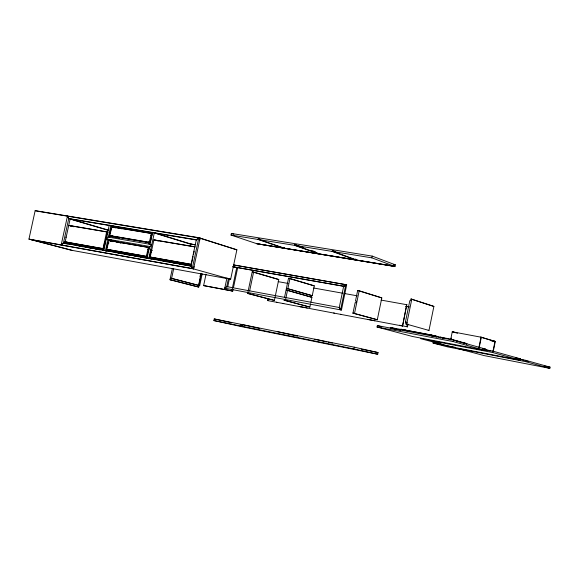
<?xml version="1.0" encoding="UTF-8"?>
<svg xmlns="http://www.w3.org/2000/svg" width="579" height="579" viewBox="0 0 579 579"><rect width="100%" height="100%" fill="white"/><g stroke="black" fill="none" stroke-linecap="round" stroke-linejoin="round"><path stroke-width="0.87" d="M549.804 368.36L525.457 361.607L457.048 348.37L484.153 355.6L549.804 368.36L550.05 367.137L525.71 360.326L519.573 359.139M492.917 351.142L520.615 358.893L520.355 360.196L492.642 352.51L492.917 351.142L485.014 349.622M493.17 351.88L495.284 341.444L481.011 337.152L478.84 347.885M525.457 361.607L525.71 360.326M440.293 338.042L440.467 337.173L451.15 339.207L466.812 343.6L466.645 344.447M450.65 339.728L452.264 331.774L481.315 337.246L479.137 347.965M450.969 340.076L451.323 338.049M485.209 350.447L453.183 341.574L453.487 340.097L377.349 325.601L377.052 327.026L412.414 336.464L485.209 350.447L485.491 349.057L453.487 340.097M390.398 327.461L390.224 328.307L400.451 330.262L400.632 329.408L390.398 327.461L396.333 329.075M400.769 330.095L400.95 329.227L431.623 335.053L436.378 336.377L436.197 337.246M402.55 326.042L406.748 304.677L402.55 326.042L267.744 300.61L268.113 298.865M407.153 322.496L405.438 322.004L409.823 300.631L410.627 300.769L410.996 298.996L433.888 306.421L428.981 330.435L428.199 330.291M428.981 330.435L405.879 323.929L406.241 322.156L405.438 322.004M411.799 299.14L406.682 324.081L405.879 323.929M407.341 323.972L406.791 326.628L407.486 326.824L408.029 324.168M431.623 335.053L431.449 335.936L433.823 336.587M467.492 350.736L447.22 346.807L433.099 343.072L433.244 342.341L441.068 343.854M435.046 336.703L435.22 335.834L404.837 330.059L408.311 331.014M341.444 310.033L224.768 288.19L226.758 286.605L339.236 307.492L340.59 309.794L345.829 284.55L343.673 286.214L339.258 307.492L340.59 309.794L341.444 310.033L346.676 284.817L233.373 264.849M394.994 266.499L256.823 243.723L394.994 266.499L395.341 264.827L372.21 256.106L231.361 233.438L231.021 235.067L256.613 243.65L283.073 247.986L258.082 239.445L258.256 238.62L259.66 238.845L259.486 239.67L284.448 248.21L318.653 253.812L294.501 245.337L294.682 244.497L296.13 244.729L295.956 245.568L320.071 254.043L355.383 259.819L355.557 259.001M352.973 313.116L355.144 302.665L355.911 302.803L356.266 301.073L355.499 300.928L357.663 290.484L359.204 290.759L381.814 297.896L377.305 319.753L352.973 313.116L377.305 319.753M354.514 313.405L359.204 290.759M394.263 266.224L394.248 265.32L394.075 266.159L371.848 257.843L372.21 256.106M377.703 354.239L353.863 348.905L354.225 347.161L242.536 324.638L242.362 325.47L240.965 325.188L241.139 324.356L214.244 318.935L213.897 320.571L241.175 326.57L377.703 354.239L378.051 352.56L354.225 347.161M310.547 303.816L309.866 307.08L285.375 300.472L287.502 290.332L286.779 290.202L287.126 288.523L312.247 295.659L314.288 285.867L289.97 278.521L288.523 278.26L284.484 297.57M287.85 288.653L289.97 278.521M310.887 302.18L311.907 297.28L311.198 297.15L311.538 295.529L287.126 288.523M355.383 259.819L332.143 251.424L332.324 250.569L333.83 250.808L333.649 251.662L356.845 260.065L394.075 266.159M206.059 274.099L203.62 285.599L232.736 291.114L233.098 289.391M233.467 287.669L237.651 267.845L233.214 266.955M247.66 293.423L252.205 271.841L253.609 272.087L278.76 279.534L274.381 300.414L247.66 293.423L274.381 300.414M249.607 291.092L253.609 272.087M268.316 298.916L267.744 300.61M284.448 248.21L284.615 247.414M190.411 246.451L190.961 243.86M28.95 239.113L192.264 268.547L198.821 237.701L196.317 239.778L190.788 265.775L192.264 268.547L230.659 279.23L236.876 249.824L198.821 237.701L35.16 210.64L28.95 239.113L71.716 250.309L230.659 279.23M191.012 266.174L191.396 264.371L149.7 256.938L150.735 252.104L151.257 252.198M191.584 263.496L193.075 256.49M193.444 254.738L194.189 251.235M30.369 239.489L193.545 268.902L194.052 266.492M199.574 240.509L200.081 238.099L37.346 211.183L39.054 211.682M193.538 268.902L200.088 238.107M199.965 276.849L200.32 275.163M202.209 273.831L199.697 285.657L198.17 285.302L199.06 285.534L198.727 287.075L170.624 279.845L170.964 278.253L198.583 285.367L201.094 273.52M198.807 285.425L201.318 273.585M225.723 288.443L224.768 288.19L226.939 277.92M224.768 288.19L226.736 286.605L228.408 278.687M229.356 278.955L227.692 286.858L226.736 286.605M232.736 291.114L231.817 290.875L236.739 267.57M148.622 243.093L148.984 241.4M146.017 258.111L148.318 247.349L108.816 240.48L106.912 249.303L146.914 256.439L147.942 251.612L147.428 251.518M149.013 244.121L151.314 233.373L111.769 226.765L109.872 235.588L149.91 242.449L150.938 237.629L150.417 237.542M148.586 250.027L149.107 247.573L148.318 247.349M150.526 240.958L152.096 233.612L151.314 233.373M147.008 258.509L149.592 246.444M150.048 244.302L152.632 232.251M148.745 258.806L154.369 232.555M195.123 246.857L153.905 239.851L149.845 258.799L151.597 259.11M198.727 287.075L169.973 279.722L172.361 268.518M198.583 285.367L171.616 278.369L173.664 268.757M102.664 250.338L102.932 249.079L65.058 242.319L69.386 243.477M71.289 226.121L68.735 225.383L106.659 231.824L103.033 248.615L64.674 241.769M102.772 250.36L103.142 248.63L103.641 248.717L104.582 241.964L105.581 242.138M104.039 247.95L107.955 229.87M103.735 250.707L109.257 225.079M105.385 251.04L107.933 239.221L120.845 242.898M108.389 237.122L110.936 225.318M108.968 242.912L107.245 242.427L108.244 242.601L106.304 249.194L106.804 249.281L106.435 251.018L105.429 250.837M109.388 237.296L109.764 235.566L109.265 235.479L111.204 228.893L110.198 228.719M106.543 251.033L106.811 249.773L146.292 256.823M109.496 237.318L109.771 236.051L149.288 242.84M192.264 268.547L190.788 265.775L63.466 242.977L61.193 244.924L63.444 242.97L68.742 218.544L67.475 215.981L61.193 244.924L62.583 245.293M64.79 243.549L70.124 218.949L196.665 240.032M196.288 239.778L198.821 237.701M232.809 266.695L343.651 286.207L345.829 284.55M231.021 235.067L258.082 239.445M259.486 239.67L294.501 245.337M295.956 245.568L332.143 251.424M333.649 251.662L371.848 257.843M393.554 264.531L395.341 264.827M67.475 215.981L68.742 218.544L196.94 239.851M112.579 227.011L152.096 233.612M236.876 249.824L199.183 237.955M150.844 235.552L151.886 235.733M108.034 230.022L68.742 218.544M195.333 244.765L190.925 244.02L154.325 232.751M105.812 229.682L108.751 230.181M188.949 243.73L195.188 244.779M69.56 225.622L107.47 232.063L106.659 231.824M154.687 240.09L195.007 246.936M110.676 235.819L149.295 242.442M109.626 240.705L149.107 247.573M147.848 249.535L148.89 249.715M151.684 250.208L150.641 250.019L152.357 250.512M233.431 264.979L346.676 284.817M65.68 237.137L66.165 237.224M232.867 266.818L344.498 286.475L343.651 286.207M433.888 306.421L410.996 298.996M278.76 279.534L252.205 271.841M314.288 285.867L288.523 278.26M381.814 297.896L357.663 290.484M65.992 242.08L102.968 248.681M107.723 249.527L147.182 256.562L146.393 256.345M151.01 257.25L191.287 264.429M191.294 264.856L150.12 257.51L153.551 258.458M191.15 265.971L63.444 242.97M278.166 281.647L288.118 283.449M313.637 288.002L342.898 293.242M344.671 293.56L357.272 295.84M381.033 300.074L406.921 304.735M65.608 243.701L67.432 244.027M69.154 244.331L70.956 244.656M75.357 245.445L77.145 245.764M78.882 246.075L83.354 246.878M85.048 247.182L86.908 247.515M88.573 247.812L93.118 248.63M94.891 248.948L96.671 249.267M98.256 249.549L100.218 249.904M108.092 251.315L109.858 251.626M114.287 252.422L116.191 252.762M117.827 253.059L122.328 253.863M124.029 254.167L131.998 255.6M133.735 255.911L135.544 256.229M137.245 256.533L138.996 256.852M139.966 257.025L141.739 257.344M143.382 257.641L145.278 257.981M153.218 259.399L155.1 259.739M159.42 260.514L161.237 260.839M162.967 261.151L167.403 261.94M169.119 262.251L170.943 262.577M172.622 262.88L177.152 263.691M178.925 264.01L180.691 264.328M182.255 264.603L187.509 265.544M188.674 265.754L190.448 266.072M405.915 306.291L409.165 306.877M405.799 306.363L409.042 306.95M311.538 295.529L312.247 295.659M170.964 278.253L171.616 278.369M285.375 300.472L283.927 300.204L309.866 307.08M203.62 285.599L231.817 290.875M169.973 279.722L170.624 279.845M199.06 285.534L199.697 285.657M490.601 340.532L494.994 341.357L492.888 351.8L492.15 351.656M490.883 340.618L495.284 341.444M305.596 307.659L299.756 306.559L300.53 306.761M367.86 319.405L374.939 320.744L374.222 320.549M407.486 326.824L399.496 325.253L400.198 325.449M405.893 330.58L407.63 330.913M418.081 332.896L419.826 333.229M431.152 335.386L436.378 336.377M462.462 342.768L466.812 343.6M377.052 327.026L453.183 341.574M482.828 348.551L485.491 349.057M492.642 352.51L420.644 338.657L451.374 346.857L520.355 360.196M433.302 342.073L439.381 343.246M515.31 357.873L520.615 358.893M433.599 342.153L435.336 342.486M433.099 343.072L455.687 347.436M544.723 366.109L550.05 367.137M361.202 349.159L378.051 352.56M213.897 320.571L353.863 348.905M214.244 318.935L231.701 322.807M240.965 325.188L242.731 325.579M277.341 331.658L297.555 336.153M241.139 324.356L259.682 328.488M314.759 339.207L326.694 341.892M328.17 342.189L332.426 343.144M31.143 239.626L72.469 250.446M283.022 303.425L283.804 303.635M276.487 302.195L277.283 302.404M433.244 342.341L434.909 342.782M306.429 307.818L307.196 308.021M377.349 325.601L381.662 326.759M66.947 242.254L75.625 244.584M65.159 241.856L69.48 243.021M340.553 314.274L341.292 314.477M333.685 312.978L334.43 313.181M400.95 329.227L405.068 330.356M106.804 249.281L117.378 252.068M108.193 250.019L110.061 250.519M106.811 249.773L111.125 250.946M519.877 359.154L524.118 360.333M525.819 360.804L528.359 361.52M440.467 337.173L444.658 338.339M485.151 349.644L490.312 351.077M435.22 335.834L444.404 338.397M484.681 349.825L487.207 350.527M152.06 257.431L159.804 259.587M149.7 256.938L154.506 258.22M152.921 258.104L154.636 258.581M456.513 341.024L459.987 341.994M110.546 240.061L120.873 242.999M286.779 290.202L311.198 297.15M110.625 240.878L113.216 241.617M108.816 240.48L113.079 241.689M287.502 290.332L311.907 297.28M70.522 225.788L73.974 226.78M111.682 235.993L119.44 238.237M109.764 235.566L114.128 236.818M109.771 236.051L113.202 237.043M148.072 247.392L149.795 247.892M35.16 210.64L36.571 211.053M106.471 231.897L108.201 232.396M72.78 219.839L105.501 229.479M149.389 242.362L150.178 242.594M453.314 332.006L457.504 333.243M452.264 331.774L455.101 332.614M114.374 226.794L119.52 228.343M480.563 337.101L494.263 341.219M114.439 227.431L116.162 227.952M111.769 226.765L115.163 227.786M155.729 240.263L158.299 241.038M153.905 239.851L156.402 240.603M110.893 225.521L122.031 228.879M156.844 233.771L188.385 243.469M231.361 233.438L233.858 234.285M258.256 238.62L259.92 239.192M294.682 244.497L296.347 245.083M298.011 245.67L303.837 247.718M311.328 250.36L315.49 251.829M332.324 250.569L335.646 251.771M150.916 244.454L150.46 246.596L107.101 239.076L107.556 236.977L150.916 244.454"/></g></svg>
